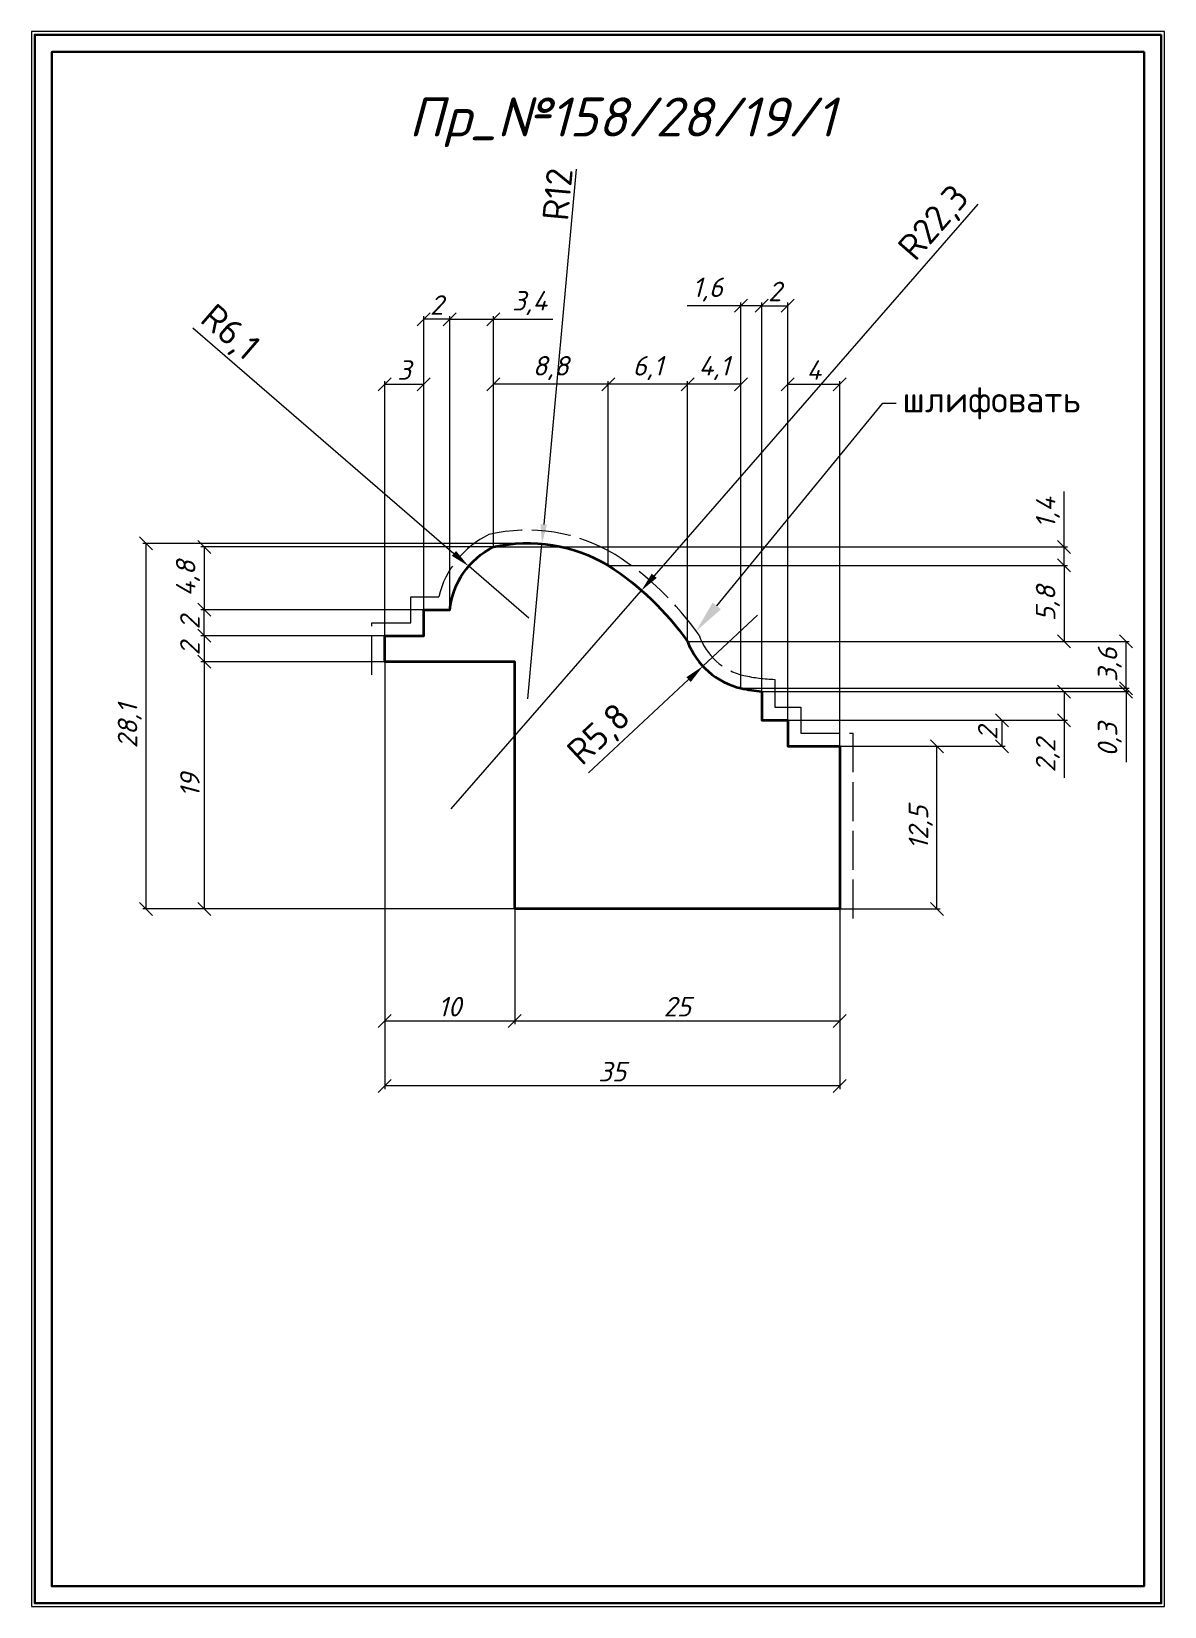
# Model space of a CAD drawing. Header units: millimetres. Extents: x -110 to -22, y -1428 to -1307.
import ezdxf
from ezdxf import colors
from ezdxf.entities.mleader import LeaderData, LeaderLine
from ezdxf.math import Vec2, Vec3

# ---------------------------------------------------------------- set-up
doc = ezdxf.new("R2010")
doc.units = ezdxf.units.MM
doc.linetypes.add('ACAD_ISO02W100', pattern=[15, 12, -3])
doc.layers.get('0').update_dxf_attribs({"lineweight": 13})
for name, color, linetype, lineweight in [('Пр_№158_1', 1, 'Continuous', 35), ('служебный слой ЛИНИИ ПУНКТИРНЫЕ', 7, 'ACAD_ISO02W100', 13), ('служебный слой НАДПИСИ', 7, 'Continuous', 13), ('служебный слой РАЗМЕРЫ', 7, 'Continuous', 9), ('служебный слой ШТАМП', 7, 'Continuous', 30)]:
    doc.layers.add(name, color=color, linetype=linetype, lineweight=lineweight)
doc.styles.add('ЕСКД', font='isocpeur.ttf', dxfattribs={"oblique": 15})
doc.styles.add('ЕСКД штамп_текст', font='isocpeur.ttf')
doc.dimstyles.new('ЕСКД', dxfattribs={"dimtxt": 3.5, "dimasz": 2.5, "dimexe": 0.25, "dimexo": 0, "dimgap": 0.35, "dimtad": 1, "dimdec": 1, "dimzin": 9, "dimtxsty": 'ЕСКД', "dimblk": 'OBLIQUE', "dimcen": 0, "dimclrd": 256, "dimclre": 256, "dimclrt": 256, "dimadec": 1, "dimazin": 0, "dimtfac": 1, "dimtdec": 1, "dimtmove": 0, "dimatfit": 3, "dimldrblk": 'DOTSMALL', "dimfxl": 1, "dimlwd": -1, "dimlwe": -1, "dimarcsym": 0})
doc.dimstyles.new('ЕСКД$4', dxfattribs={"dimtxt": 3.5, "dimasz": 2.5, "dimexe": 0.25, "dimexo": 0, "dimgap": 0.35, "dimtad": 1, "dimtoh": 1, "dimdec": 1, "dimzin": 9, "dimtxsty": 'ЕСКД', "dimblk1": 'OBLIQUE', "dimsah": 1, "dimcen": 0, "dimse1": 1, "dimclrd": 256, "dimclre": 256, "dimclrt": 256, "dimadec": 1, "dimazin": 0, "dimtfac": 1, "dimtdec": 1, "dimtofl": 0, "dimtmove": 0, "dimatfit": 3, "dimldrblk": 'DOTSMALL', "dimfxl": 1, "dimlwd": -1, "dimlwe": -1, "dimarcsym": 2})

# ---------------------------------------------------------------- blocks, each defined once
blk = doc.blocks.new('_OBLIQUE')
at = {"color": 0, "linetype": 'ByBlock'}
blk.add_line((-0.5, -0.5), (0.5, 0.5), dxfattribs=at)
blk = doc.blocks.new('*D30')
at = {"layer": 'Defpoints', "color": 0, "transparency": 16777216}
for p in [(-100.69, -1346.73), (-70.6, -1346.73), (-72.34, -1374.83)]:
    blk.add_point(p, dxfattribs=at)
at = {"layer": 'служебный слой РАЗМЕРЫ', "transparency": 16777216}
for p, q in [((-70.6, -1346.73), (-100.94, -1346.73)), ((-100.69, -1374.83), (-100.69, -1346.73)), ((-72.34, -1374.83), (-100.94, -1374.83))]:
    blk.add_line(p, q, dxfattribs=at)
for p, rotation in [((-100.69, -1346.73), 90), ((-100.69, -1374.83), 270)]:
    blk.add_blockref('_OBLIQUE', p, dxfattribs=dict(at, rotation=rotation))
at = {"layer": 'служебный слой РАЗМЕРЫ', "transparency": 16777216, "insert": (-101.94, -1360.78), "char_height": 1.5, "attachment_point": 5, "rotation": 90, "style": 'ЕСКД'}
blk.add_mtext('28,1', dxfattribs=at)
blk = doc.blocks.new('_DotSmall')
at = {"color": 0, "linetype": 'ByBlock', "lineweight": -3, "const_width": 0.5}
blk.add_lwpolyline([(-0.0625, 0, 1), (0.0625, 0, 1)], format="xyb", close=True, dxfattribs=at)
blk = doc.blocks.new('*D29')
at = {"layer": 'Defpoints', "color": 0, "transparency": 16777216}
for p in [(-53.66, -1352.25), (-57.87, -1356.17)]:
    blk.add_point(p, dxfattribs=at)
at = {"layer": 'служебный слой РАЗМЕРЫ', "transparency": 16777216}
for p, q in [((-53.66, -1352.25), (-57.87, -1356.17)), ((-66.66, -1364.36), (-58.97, -1357.19))]:
    blk.add_line(p, q, dxfattribs=at)
blk.add_solid([(-59.14, -1357.01), (-58.8, -1357.38), (-57.87, -1356.17)], dxfattribs=at)
at = {"layer": 'служебный слой РАЗМЕРЫ', "transparency": 16777216, "insert": (-65.75, -1361.53), "char_height": 2, "attachment_point": 5, "rotation": 42.9776, "style": 'ЕСКД штамп_текст'}
blk.add_mtext('R5,8', dxfattribs=at)
blk = doc.blocks.new('*D28')
at = {"layer": 'Defpoints', "color": 0, "transparency": 16777216}
for p in [(-62.6, -1350.35), (-77.22, -1367.14)]:
    blk.add_point(p, dxfattribs=at)
at = {"layer": 'служебный слой РАЗМЕРЫ', "transparency": 16777216}
for p, q in [((-36.73, -1320.63), (-61.61, -1349.21)), ((-77.22, -1367.14), (-62.6, -1350.35))]:
    blk.add_line(p, q, dxfattribs=at)
blk.add_solid([(-61.8, -1349.05), (-61.42, -1349.38), (-62.6, -1350.35)], dxfattribs=at)
at = {"layer": 'служебный слой РАЗМЕРЫ', "transparency": 16777216, "insert": (-39.99, -1322.17), "char_height": 2, "attachment_point": 5, "rotation": 48.9569, "style": 'ЕСКД штамп_текст'}
blk.add_mtext('R22,3', dxfattribs=at)
blk = doc.blocks.new('*D27')
at = {"layer": 'Defpoints', "color": 0, "transparency": 16777216}
for p in [(-70.25, -1346.76), (-71.34, -1358.69)]:
    blk.add_point(p, dxfattribs=at)
at = {"layer": 'служебный слой РАЗМЕРЫ', "transparency": 16777216}
for p, q in [((-67.62, -1317.95), (-70.11, -1345.26)), ((-71.34, -1358.69), (-70.25, -1346.76))]:
    blk.add_line(p, q, dxfattribs=at)
blk.add_solid([(-70.36, -1345.24), (-69.86, -1345.28), (-70.25, -1346.76)], dxfattribs=at)
at = {"layer": 'служебный слой РАЗМЕРЫ', "transparency": 16777216, "insert": (-69.05, -1319.88), "char_height": 2, "attachment_point": 5, "rotation": 84.7798, "style": 'ЕСКД штамп_текст'}
blk.add_mtext('R12', dxfattribs=at)
blk = doc.blocks.new('*D26')
at = {"layer": 'Defpoints', "color": 0, "transparency": 16777216}
for p in [(-75.88, -1348.48), (-71.25, -1352.48)]:
    blk.add_point(p, dxfattribs=at)
at = {"layer": 'служебный слой РАЗМЕРЫ', "transparency": 16777216}
for p, q in [((-97.09, -1330.14), (-77.02, -1347.5)), ((-71.25, -1352.48), (-75.88, -1348.48))]:
    blk.add_line(p, q, dxfattribs=at)
blk.add_solid([(-76.85, -1347.31), (-77.18, -1347.68), (-75.88, -1348.48)], dxfattribs=at)
at = {"layer": 'служебный слой РАЗМЕРЫ', "transparency": 16777216, "insert": (-94.33, -1330.62), "char_height": 2, "attachment_point": 5, "rotation": 319.1655, "style": 'ЕСКД штамп_текст'}
blk.add_mtext('R6,1', dxfattribs=at)
blk = doc.blocks.new('*D8')
at = {"layer": 'Defpoints', "color": 0, "transparency": 16777216}
for p in [(-54.94, -1357.86), (-53.34, -1358.12), (-25.33, -1358.12)]:
    blk.add_point(p, dxfattribs=at)
at = {"layer": 'служебный слой РАЗМЕРЫ', "transparency": 16777216}
for p, q in [((-25.33, -1357.86), (-25.33, -1356.86)), ((-54.94, -1357.86), (-25.08, -1357.86)), ((-53.34, -1358.12), (-25.08, -1358.12)), ((-25.33, -1357.86), (-25.33, -1358.12)), ((-25.33, -1358.12), (-25.33, -1363.55))]:
    blk.add_line(p, q, dxfattribs=at)
for p, rotation in [((-25.33, -1357.86), 270), ((-25.33, -1358.12), 90)]:
    blk.add_blockref('_OBLIQUE', p, dxfattribs=dict(at, rotation=rotation))
at = {"layer": 'служебный слой РАЗМЕРЫ', "transparency": 16777216, "insert": (-26.58, -1361.83), "char_height": 1.5, "attachment_point": 5, "rotation": 90, "style": 'ЕСКД'}
blk.add_mtext('0,3', dxfattribs=at)
blk = doc.blocks.new('*D25')
at = {"layer": 'Defpoints', "color": 0, "transparency": 16777216}
for p in [(-82.34, -1355.83), (-96.22, -1374.83), (-72.34, -1374.83)]:
    blk.add_point(p, dxfattribs=at)
at = {"layer": 'служебный слой РАЗМЕРЫ', "transparency": 16777216}
for p, q in [((-82.34, -1355.83), (-96.47, -1355.83)), ((-96.22, -1355.83), (-96.22, -1374.83)), ((-72.34, -1374.83), (-96.47, -1374.83))]:
    blk.add_line(p, q, dxfattribs=at)
for p, rotation in [((-96.22, -1355.83), 90), ((-96.22, -1374.83), 270)]:
    blk.add_blockref('_OBLIQUE', p, dxfattribs=dict(at, rotation=rotation))
at = {"layer": 'служебный слой РАЗМЕРЫ', "transparency": 16777216, "insert": (-97.32, -1365.33), "char_height": 1.5, "attachment_point": 5, "rotation": 90, "style": 'ЕСКД'}
blk.add_mtext('19', dxfattribs=at)
blk = doc.blocks.new('*D24')
at = {"layer": 'Defpoints', "color": 0, "transparency": 16777216}
for p in [(-82.34, -1353.83), (-96.22, -1355.83), (-82.34, -1355.83)]:
    blk.add_point(p, dxfattribs=at)
at = {"layer": 'служебный слой РАЗМЕРЫ', "transparency": 16777216}
for p, q in [((-82.34, -1353.83), (-96.47, -1353.83)), ((-96.22, -1353.83), (-96.22, -1355.83)), ((-82.34, -1355.83), (-96.47, -1355.83))]:
    blk.add_line(p, q, dxfattribs=at)
for p, rotation in [((-96.22, -1353.83), 90), ((-96.22, -1355.83), 270)]:
    blk.add_blockref('_OBLIQUE', p, dxfattribs=dict(at, rotation=rotation))
at = {"layer": 'служебный слой РАЗМЕРЫ', "transparency": 16777216, "insert": (-97.32, -1354.83), "char_height": 1.5, "attachment_point": 5, "rotation": 90, "style": 'ЕСКД'}
blk.add_mtext('2', dxfattribs=at)
blk = doc.blocks.new('*D7')
at = {"layer": 'Defpoints', "color": 0, "transparency": 16777216}
for p in [(-96.22, -1351.83), (-79.34, -1351.83), (-79.34, -1353.83)]:
    blk.add_point(p, dxfattribs=at)
at = {"layer": 'служебный слой РАЗМЕРЫ', "transparency": 16777216}
for p, q in [((-79.34, -1351.83), (-96.47, -1351.83)), ((-96.22, -1353.83), (-96.22, -1351.83)), ((-79.34, -1353.83), (-96.47, -1353.83))]:
    blk.add_line(p, q, dxfattribs=at)
for p, rotation in [((-96.22, -1351.83), 90), ((-96.22, -1353.83), 270)]:
    blk.add_blockref('_OBLIQUE', p, dxfattribs=dict(at, rotation=rotation))
at = {"layer": 'служебный слой РАЗМЕРЫ', "transparency": 16777216, "insert": (-97.32, -1352.83), "char_height": 1.5, "attachment_point": 5, "rotation": 90, "style": 'ЕСКД'}
blk.add_mtext('2', dxfattribs=at)
blk = doc.blocks.new('*D23')
at = {"layer": 'Defpoints', "color": 0, "transparency": 16777216}
for p in [(-73.98, -1347), (-96.22, -1351.83), (-77.34, -1351.83)]:
    blk.add_point(p, dxfattribs=at)
at = {"layer": 'служебный слой РАЗМЕРЫ', "transparency": 16777216}
for p, q in [((-73.98, -1347), (-96.47, -1347)), ((-96.22, -1347), (-96.22, -1351.83)), ((-77.34, -1351.83), (-96.47, -1351.83))]:
    blk.add_line(p, q, dxfattribs=at)
for p, rotation in [((-96.22, -1347), 90), ((-96.22, -1351.83), 270)]:
    blk.add_blockref('_OBLIQUE', p, dxfattribs=dict(at, rotation=rotation))
at = {"layer": 'служебный слой РАЗМЕРЫ', "transparency": 16777216, "insert": (-97.47, -1349.42), "char_height": 1.5, "attachment_point": 5, "rotation": 90, "style": 'ЕСКД'}
blk.add_mtext('4,8', dxfattribs=at)
blk = doc.blocks.new('*D22')
at = {"layer": 'Defpoints', "color": 0, "transparency": 16777216}
for p in [(-73.98, -1347), (-30.09, -1347), (-65.15, -1348.42)]:
    blk.add_point(p, dxfattribs=at)
at = {"layer": 'служебный слой РАЗМЕРЫ', "transparency": 16777216}
for p, q in [((-30.09, -1347), (-30.09, -1342.72)), ((-73.98, -1347), (-29.84, -1347)), ((-30.09, -1348.42), (-30.09, -1347)), ((-65.15, -1348.42), (-29.84, -1348.42))]:
    blk.add_line(p, q, dxfattribs=at)
for p, rotation in [((-30.09, -1347), 90), ((-30.09, -1348.42), 270)]:
    blk.add_blockref('_OBLIQUE', p, dxfattribs=dict(at, rotation=rotation))
at = {"layer": 'служебный слой РАЗМЕРЫ', "transparency": 16777216, "insert": (-31.34, -1344.36), "char_height": 1.5, "attachment_point": 5, "rotation": 90, "style": 'ЕСКД'}
blk.add_mtext('1,4', dxfattribs=at)
blk = doc.blocks.new('*D21')
at = {"layer": 'Defpoints', "color": 0, "transparency": 16777216}
for p in [(-65.15, -1348.42), (-59.05, -1354.26), (-30.09, -1354.26)]:
    blk.add_point(p, dxfattribs=at)
at = {"layer": 'служебный слой РАЗМЕРЫ', "transparency": 16777216}
for p, q in [((-65.15, -1348.42), (-29.84, -1348.42)), ((-30.09, -1348.42), (-30.09, -1354.26)), ((-59.05, -1354.26), (-29.84, -1354.26))]:
    blk.add_line(p, q, dxfattribs=at)
for p, rotation in [((-30.09, -1348.42), 90), ((-30.09, -1354.26), 270)]:
    blk.add_blockref('_OBLIQUE', p, dxfattribs=dict(at, rotation=rotation))
at = {"layer": 'служебный слой РАЗМЕРЫ', "transparency": 16777216, "insert": (-31.34, -1351.34), "char_height": 1.5, "attachment_point": 5, "rotation": 90, "style": 'ЕСКД'}
blk.add_mtext('5,8', dxfattribs=at)
blk = doc.blocks.new('*D20')
at = {"layer": 'Defpoints', "color": 0, "transparency": 16777216}
for p in [(-59.05, -1354.26), (-25.33, -1354.26), (-54.94, -1357.86)]:
    blk.add_point(p, dxfattribs=at)
at = {"layer": 'служебный слой РАЗМЕРЫ', "transparency": 16777216}
for p, q in [((-59.05, -1354.26), (-25.08, -1354.26)), ((-25.33, -1357.86), (-25.33, -1354.26)), ((-54.94, -1357.86), (-25.08, -1357.86))]:
    blk.add_line(p, q, dxfattribs=at)
for p, rotation in [((-25.33, -1354.26), 90), ((-25.33, -1357.86), 270)]:
    blk.add_blockref('_OBLIQUE', p, dxfattribs=dict(at, rotation=rotation))
at = {"layer": 'служебный слой РАЗМЕРЫ', "transparency": 16777216, "insert": (-26.58, -1356.06), "char_height": 1.5, "attachment_point": 5, "rotation": 90, "style": 'ЕСКД'}
blk.add_mtext('3,6', dxfattribs=at)
blk = doc.blocks.new('*D19')
at = {"layer": 'Defpoints', "color": 0, "transparency": 16777216}
for p in [(-53.34, -1358.12), (-51.34, -1360.33), (-30.09, -1360.33)]:
    blk.add_point(p, dxfattribs=at)
at = {"layer": 'служебный слой РАЗМЕРЫ', "transparency": 16777216}
for p, q in [((-53.34, -1358.12), (-29.84, -1358.12)), ((-30.09, -1358.12), (-30.09, -1360.33)), ((-51.34, -1360.33), (-29.84, -1360.33)), ((-30.09, -1360.33), (-30.09, -1364.76))]:
    blk.add_line(p, q, dxfattribs=at)
for p, rotation in [((-30.09, -1358.12), 90), ((-30.09, -1360.33), 270)]:
    blk.add_blockref('_OBLIQUE', p, dxfattribs=dict(at, rotation=rotation))
at = {"layer": 'служебный слой РАЗМЕРЫ', "transparency": 16777216, "insert": (-31.34, -1363.05), "char_height": 1.5, "attachment_point": 5, "rotation": 90, "style": 'ЕСКД'}
blk.add_mtext('2,2', dxfattribs=at)
blk = doc.blocks.new('*D18')
at = {"layer": 'Defpoints', "color": 0, "transparency": 16777216}
for p in [(-51.34, -1360.33), (-47.34, -1362.33), (-34.87, -1362.33)]:
    blk.add_point(p, dxfattribs=at)
at = {"layer": 'служебный слой РАЗМЕРЫ', "transparency": 16777216}
for p, q in [((-51.34, -1360.33), (-34.62, -1360.33)), ((-34.87, -1360.33), (-34.87, -1362.33)), ((-47.34, -1362.33), (-34.62, -1362.33))]:
    blk.add_line(p, q, dxfattribs=at)
for p, rotation in [((-34.87, -1360.33), 90), ((-34.87, -1362.33), 270)]:
    blk.add_blockref('_OBLIQUE', p, dxfattribs=dict(at, rotation=rotation))
at = {"layer": 'служебный слой РАЗМЕРЫ', "transparency": 16777216, "insert": (-35.97, -1361.33), "char_height": 1.5, "attachment_point": 5, "rotation": 90, "style": 'ЕСКД'}
blk.add_mtext('2', dxfattribs=at)
blk = doc.blocks.new('*D17')
at = {"layer": 'Defpoints', "color": 0, "transparency": 16777216}
for p in [(-47.34, -1362.33), (-39.87, -1362.33), (-47.34, -1374.83)]:
    blk.add_point(p, dxfattribs=at)
at = {"layer": 'служебный слой РАЗМЕРЫ', "transparency": 16777216}
for p, q in [((-47.34, -1362.33), (-39.62, -1362.33)), ((-39.87, -1374.83), (-39.87, -1362.33)), ((-47.34, -1374.83), (-39.62, -1374.83))]:
    blk.add_line(p, q, dxfattribs=at)
for p, rotation in [((-39.87, -1362.33), 90), ((-39.87, -1374.83), 270)]:
    blk.add_blockref('_OBLIQUE', p, dxfattribs=dict(at, rotation=rotation))
at = {"layer": 'служебный слой РАЗМЕРЫ', "transparency": 16777216, "insert": (-41.12, -1368.58), "char_height": 1.5, "attachment_point": 5, "rotation": 90, "style": 'ЕСКД'}
blk.add_mtext('12,5', dxfattribs=at)
blk = doc.blocks.new('*D6')
at = {"layer": 'Defpoints', "color": 0, "transparency": 16777216}
for p in [(-51.34, -1328.45), (-53.34, -1358.12), (-51.34, -1360.33)]:
    blk.add_point(p, dxfattribs=at)
at = {"layer": 'служебный слой РАЗМЕРЫ', "transparency": 16777216}
for p, q in [((-53.34, -1358.12), (-53.34, -1328.2)), ((-53.34, -1328.45), (-51.34, -1328.45)), ((-51.34, -1360.33), (-51.34, -1328.2))]:
    blk.add_line(p, q, dxfattribs=at)
at = {"layer": 'служебный слой РАЗМЕРЫ', "transparency": 16777216, "rotation": 180}
blk.add_blockref('_OBLIQUE', (-53.34, -1328.45), dxfattribs=at)
at = {"layer": 'служебный слой РАЗМЕРЫ', "transparency": 16777216}
blk.add_blockref('_OBLIQUE', (-51.34, -1328.45), dxfattribs=at)
at = {"layer": 'служебный слой РАЗМЕРЫ', "transparency": 16777216, "insert": (-52.34, -1327.35), "char_height": 1.5, "attachment_point": 5, "style": 'ЕСКД'}
blk.add_mtext('2', dxfattribs=at)
blk = doc.blocks.new('*D5')
at = {"layer": 'Defpoints', "color": 0, "transparency": 16777216}
for p in [(-54.94, -1328.45), (-54.94, -1357.86), (-53.34, -1358.12)]:
    blk.add_point(p, dxfattribs=at)
at = {"layer": 'служебный слой РАЗМЕРЫ', "transparency": 16777216}
for p, q in [((-54.94, -1328.45), (-59.07, -1328.45)), ((-54.94, -1357.86), (-54.94, -1328.2)), ((-53.34, -1328.45), (-54.94, -1328.45)), ((-53.34, -1358.12), (-53.34, -1328.2))]:
    blk.add_line(p, q, dxfattribs=at)
at = {"layer": 'служебный слой РАЗМЕРЫ', "transparency": 16777216, "rotation": 180}
blk.add_blockref('_OBLIQUE', (-54.94, -1328.45), dxfattribs=at)
at = {"layer": 'служебный слой РАЗМЕРЫ', "transparency": 16777216}
blk.add_blockref('_OBLIQUE', (-53.34, -1328.45), dxfattribs=at)
at = {"layer": 'служебный слой РАЗМЕРЫ', "transparency": 16777216, "insert": (-57.5, -1327.2), "char_height": 1.5, "attachment_point": 5, "style": 'ЕСКД'}
blk.add_mtext('1,6', dxfattribs=at)
blk = doc.blocks.new('*D15')
at = {"layer": 'Defpoints', "color": 0, "transparency": 16777216}
for p in [(-59.05, -1334.49), (-59.05, -1354.26), (-54.94, -1357.86)]:
    blk.add_point(p, dxfattribs=at)
at = {"layer": 'служебный слой РАЗМЕРЫ', "transparency": 16777216}
for p, q in [((-59.05, -1354.26), (-59.05, -1334.24)), ((-54.94, -1334.49), (-59.05, -1334.49)), ((-54.94, -1357.86), (-54.94, -1334.24))]:
    blk.add_line(p, q, dxfattribs=at)
at = {"layer": 'служебный слой РАЗМЕРЫ', "transparency": 16777216, "rotation": 180}
blk.add_blockref('_OBLIQUE', (-59.05, -1334.49), dxfattribs=at)
at = {"layer": 'служебный слой РАЗМЕРЫ', "transparency": 16777216}
blk.add_blockref('_OBLIQUE', (-54.94, -1334.49), dxfattribs=at)
at = {"layer": 'служебный слой РАЗМЕРЫ', "transparency": 16777216, "insert": (-57, -1333.24), "char_height": 1.5, "attachment_point": 5, "style": 'ЕСКД'}
blk.add_mtext('4,1', dxfattribs=at)
blk = doc.blocks.new('*D14')
at = {"layer": 'Defpoints', "color": 0, "transparency": 16777216}
for p in [(-65.15, -1334.49), (-65.15, -1348.42), (-59.05, -1354.26)]:
    blk.add_point(p, dxfattribs=at)
at = {"layer": 'служебный слой РАЗМЕРЫ', "transparency": 16777216}
for p, q in [((-65.15, -1348.42), (-65.15, -1334.24)), ((-59.05, -1334.49), (-65.15, -1334.49)), ((-59.05, -1354.26), (-59.05, -1334.24))]:
    blk.add_line(p, q, dxfattribs=at)
at = {"layer": 'служебный слой РАЗМЕРЫ', "transparency": 16777216, "rotation": 180}
blk.add_blockref('_OBLIQUE', (-65.15, -1334.49), dxfattribs=at)
at = {"layer": 'служебный слой РАЗМЕРЫ', "transparency": 16777216}
blk.add_blockref('_OBLIQUE', (-59.05, -1334.49), dxfattribs=at)
at = {"layer": 'служебный слой РАЗМЕРЫ', "transparency": 16777216, "insert": (-62.1, -1333.24), "char_height": 1.5, "attachment_point": 5, "style": 'ЕСКД'}
blk.add_mtext('6,1', dxfattribs=at)
blk = doc.blocks.new('*D4')
at = {"layer": 'Defpoints', "color": 0, "transparency": 16777216}
for p in [(-73.98, -1329.49), (-73.98, -1347), (-77.34, -1351.83)]:
    blk.add_point(p, dxfattribs=at)
at = {"layer": 'служебный слой РАЗМЕРЫ', "transparency": 16777216}
for p, q in [((-77.34, -1351.83), (-77.34, -1329.24)), ((-77.34, -1329.49), (-73.98, -1329.49)), ((-73.98, -1347), (-73.98, -1329.24)), ((-73.98, -1329.49), (-69.4, -1329.49))]:
    blk.add_line(p, q, dxfattribs=at)
at = {"layer": 'служебный слой РАЗМЕРЫ', "transparency": 16777216, "rotation": 180}
blk.add_blockref('_OBLIQUE', (-77.34, -1329.49), dxfattribs=at)
at = {"layer": 'служебный слой РАЗМЕРЫ', "transparency": 16777216}
blk.add_blockref('_OBLIQUE', (-73.98, -1329.49), dxfattribs=at)
at = {"layer": 'служебный слой РАЗМЕРЫ', "transparency": 16777216, "insert": (-71.19, -1328.24), "char_height": 1.5, "attachment_point": 5, "style": 'ЕСКД'}
blk.add_mtext('3,4', dxfattribs=at)
blk = doc.blocks.new('*D13')
at = {"layer": 'Defpoints', "color": 0, "transparency": 16777216}
for p in [(-73.98, -1334.49), (-73.98, -1347), (-65.15, -1348.42)]:
    blk.add_point(p, dxfattribs=at)
at = {"layer": 'служебный слой РАЗМЕРЫ', "transparency": 16777216}
for p, q in [((-73.98, -1347), (-73.98, -1334.24)), ((-65.15, -1334.49), (-73.98, -1334.49)), ((-65.15, -1348.42), (-65.15, -1334.24))]:
    blk.add_line(p, q, dxfattribs=at)
at = {"layer": 'служебный слой РАЗМЕРЫ', "transparency": 16777216, "rotation": 180}
blk.add_blockref('_OBLIQUE', (-73.98, -1334.49), dxfattribs=at)
at = {"layer": 'служебный слой РАЗМЕРЫ', "transparency": 16777216}
blk.add_blockref('_OBLIQUE', (-65.15, -1334.49), dxfattribs=at)
at = {"layer": 'служебный слой РАЗМЕРЫ', "transparency": 16777216, "insert": (-69.57, -1333.24), "char_height": 1.5, "attachment_point": 5, "style": 'ЕСКД'}
blk.add_mtext('8,8', dxfattribs=at)
blk = doc.blocks.new('*D12')
at = {"layer": 'Defpoints', "color": 0, "transparency": 16777216}
for p in [(-79.34, -1329.49), (-79.34, -1351.83), (-77.34, -1351.83)]:
    blk.add_point(p, dxfattribs=at)
at = {"layer": 'служебный слой РАЗМЕРЫ', "transparency": 16777216}
for p, q in [((-79.34, -1351.83), (-79.34, -1329.24)), ((-77.34, -1329.49), (-79.34, -1329.49)), ((-77.34, -1351.83), (-77.34, -1329.24))]:
    blk.add_line(p, q, dxfattribs=at)
at = {"layer": 'служебный слой РАЗМЕРЫ', "transparency": 16777216, "rotation": 180}
blk.add_blockref('_OBLIQUE', (-79.34, -1329.49), dxfattribs=at)
at = {"layer": 'служебный слой РАЗМЕРЫ', "transparency": 16777216}
blk.add_blockref('_OBLIQUE', (-77.34, -1329.49), dxfattribs=at)
at = {"layer": 'служебный слой РАЗМЕРЫ', "transparency": 16777216, "insert": (-78.34, -1328.39), "char_height": 1.5, "attachment_point": 5, "style": 'ЕСКД'}
blk.add_mtext('2', dxfattribs=at)
blk = doc.blocks.new('*D3')
at = {"layer": 'Defpoints', "color": 0, "transparency": 16777216}
for p in [(-82.34, -1355.83), (-47.34, -1374.83), (-82.34, -1388.45)]:
    blk.add_point(p, dxfattribs=at)
at = {"layer": 'служебный слой РАЗМЕРЫ', "transparency": 16777216}
for p, q in [((-82.34, -1355.83), (-82.34, -1388.7)), ((-47.34, -1374.83), (-47.34, -1388.7)), ((-47.34, -1388.45), (-82.34, -1388.45))]:
    blk.add_line(p, q, dxfattribs=at)
at = {"layer": 'служебный слой РАЗМЕРЫ', "transparency": 16777216, "rotation": 180}
blk.add_blockref('_OBLIQUE', (-82.34, -1388.45), dxfattribs=at)
at = {"layer": 'служебный слой РАЗМЕРЫ', "transparency": 16777216}
blk.add_blockref('_OBLIQUE', (-47.34, -1388.45), dxfattribs=at)
at = {"layer": 'служебный слой РАЗМЕРЫ', "transparency": 16777216, "insert": (-64.84, -1387.35), "char_height": 1.5, "attachment_point": 5, "style": 'ЕСКД'}
blk.add_mtext('35', dxfattribs=at)

msp = doc.modelspace()

# ---------------------------------------------------------------- linework, layer by layer
at = {"layer": 'Пр_№158_1'}
msp.add_lwpolyline([(-53.34, -1358.12), (-53.34, -1360.33), (-51.34, -1360.33), (-51.34, -1360.33), (-51.34, -1362.33), (-47.34, -1362.33), (-47.34, -1374.83), (-72.34, -1374.83), (-72.34, -1355.83), (-82.34, -1355.83), (-82.34, -1353.83), (-79.34, -1353.83), (-79.34, -1351.83), (-77.34, -1351.83, -0.256143), (-73.98, -1347, -0.19348), (-65.15, -1348.42, -0.09564), (-59.05, -1354.26, 0.252579), (-54.94, -1357.86, 0.031086)], format="xyb", close=True, dxfattribs=at)
at = {"layer": 'служебный слой ЛИНИИ ПУНКТИРНЫЕ', "ltscale": 0.25}
msp.add_lwpolyline([(-83.34, -1356.83), (-83.34, -1352.83), (-80.34, -1352.83), (-80.34, -1350.83), (-78.18, -1350.83, -0.226948), (-74.32, -1346.05, -0.196152), (-64.62, -1347.58, -0.097304), (-58.16, -1353.79, 0.259473), (-54.72, -1356.88, 0.04979), (-52.34, -1357.18), (-52.34, -1359.33), (-50.34, -1359.33), (-50.34, -1361.33), (-46.34, -1361.33), (-46.34, -1375.83)], format="xyb", dxfattribs=at)
at = {"layer": 'служебный слой ШТАМП', "color": 6, "lineweight": 5, "ltscale": 100}
msp.add_lwpolyline([(-22.37, -1307.36), (-109.5, -1307.36), (-109.5, -1428.48), (-22.37, -1428.48)], close=True, dxfattribs=at)
at = {"layer": 'служебный слой ШТАМП', "ltscale": 100}
for points in [[(-22.62, -1307.61), (-109.25, -1307.61), (-109.25, -1428.23), (-22.62, -1428.23)], [(-23.94, -1308.92), (-107.94, -1308.92), (-107.94, -1426.92), (-23.94, -1426.92)]]:
    msp.add_lwpolyline(points, close=True, dxfattribs=at)

# ---------------------------------------------------------------- texts
at = {"layer": 'служебный слой НАДПИСИ', "style": 'ЕСКД', "oblique": 15}
msp.add_text('Пр_№158/28/19/1', height=3, dxfattribs=at).set_placement((-80.49, -1315.43))

# ---------------------------------------------------------------- dimensions: what is measured, and where the dimension line sits
at = {"layer": 'служебный слой РАЗМЕРЫ'}
for center, mpoint, picture, middle in [((-71.34, -1358.69), (-70.25, -1346.76), '*D27', (-67.8, -1319.99)), ((-77.22, -1367.14), (-62.6, -1350.35), '*D28', (-38.9, -1323.12)), ((-71.25, -1352.48), (-75.88, -1348.48), '*D26', (-95.28, -1331.71)), ((-53.66, -1352.25), (-57.87, -1356.17), '*D29', (-64.76, -1362.59))]:
    dim = msp.add_radius_dim(center=center, mpoint=mpoint, dimstyle='ЕСКД$4', override={"dimtxt": 2, "dimasz": 1.5, "dimgap": 0.25, "dimtoh": 0, "dimtxsty": 'ЕСКД штамп_текст', "dimblk1": 'OBLIQUE', "dimsah": 1, "dimse1": 1, "dimsd1": 0, "dimsd2": 0, "dimtofl": 1, "dimarcsym": 0}, dxfattribs=at)
    dim.commit()
    dim.dimension.update_dxf_attribs({"geometry": picture, "text_midpoint": middle, "dimtype": 132})
for base, p1, p2, picture, middle in [((-54.94, -1328.45), (-53.34, -1358.12), (-54.94, -1357.86), '*D5', (-57.5, -1327.2)), ((-79.34, -1329.49), (-77.34, -1351.83), (-79.34, -1351.83), '*D12', (-78.34, -1328.39)), ((-73.98, -1329.49), (-77.34, -1351.83), (-73.98, -1347), '*D4', (-71.19, -1328.24)), ((-51.34, -1328.45), (-53.34, -1358.12), (-51.34, -1360.33), '*D6', (-52.34, -1327.35)), ((-73.98, -1334.49), (-65.15, -1348.42), (-73.98, -1347), '*D13', (-69.57, -1333.24)), ((-65.15, -1334.49), (-59.05, -1354.26), (-65.15, -1348.42), '*D14', (-62.1, -1333.24)), ((-59.05, -1334.49), (-54.94, -1357.86), (-59.05, -1354.26), '*D15', (-57, -1333.24)), ((-82.34, -1388.45), (-47.34, -1374.83), (-82.34, -1355.83), '*D3', (-64.84, -1387.35))]:
    dim = msp.add_linear_dim(base=base, p1=p1, p2=p2, dimstyle='ЕСКД', override={"dimtxt": 1.5, "dimasz": 1}, dxfattribs=at)
    dim.commit()
    dim.dimension.update_dxf_attribs({"geometry": picture, "text_midpoint": middle})
for base, p1, p2 in [((-79.34, -1334.49), (-82.34, -1353.83), (-79.34, -1351.83)), ((-47.34, -1334.49), (-51.34, -1360.33), (-47.34, -1362.33)), ((-72.34, -1383.45), (-82.34, -1355.83), (-72.34, -1374.83)), ((-47.34, -1383.45), (-72.34, -1374.83), (-47.34, -1374.83))]:
    msp.add_linear_dim(base=base, p1=p1, p2=p2, dimstyle='ЕСКД', override={"dimtxt": 1.5, "dimasz": 1}, dxfattribs=at).render()
for base, p1, p2, picture, middle in [((-30.09, -1347), (-65.15, -1348.42), (-73.98, -1347), '*D22', (-31.34, -1344.36)), ((-100.69, -1346.73), (-72.34, -1374.83), (-70.6, -1346.73), '*D30', (-101.94, -1360.78)), ((-96.22, -1351.83), (-73.98, -1347), (-77.34, -1351.83), '*D23', (-97.47, -1349.42)), ((-30.09, -1354.26), (-65.15, -1348.42), (-59.05, -1354.26), '*D21', (-31.34, -1351.34)), ((-96.22, -1351.83), (-79.34, -1353.83), (-79.34, -1351.83), '*D7', (-97.32, -1352.83)), ((-96.22, -1355.83), (-82.34, -1353.83), (-82.34, -1355.83), '*D24', (-97.32, -1354.83)), ((-25.33, -1354.26), (-54.94, -1357.86), (-59.05, -1354.26), '*D20', (-26.58, -1356.06)), ((-96.22, -1374.83), (-82.34, -1355.83), (-72.34, -1374.83), '*D25', (-97.32, -1365.33)), ((-25.33, -1358.12), (-54.94, -1357.86), (-53.34, -1358.12), '*D8', (-26.58, -1361.83)), ((-30.09, -1360.33), (-53.34, -1358.12), (-51.34, -1360.33), '*D19', (-31.34, -1363.05)), ((-34.87, -1362.33), (-51.34, -1360.33), (-47.34, -1362.33), '*D18', (-35.97, -1361.33)), ((-39.87, -1362.33), (-47.34, -1374.83), (-47.34, -1362.33), '*D17', (-41.12, -1368.58))]:
    dim = msp.add_linear_dim(base=base, p1=p1, p2=p2, angle=90, dimstyle='ЕСКД', override={"dimtxt": 1.5, "dimasz": 1}, dxfattribs=at)
    dim.commit()
    dim.dimension.update_dxf_attribs({"geometry": picture, "text_midpoint": middle})

# ---------------------------------------------------------------- leaders
ml = msp.add_multileader_mtext('Standard', dxfattribs=at)
ml.set_content('\\A1;шлифовать', color=256, style='ЕСКД штамп_текст')
ml.set_leader_properties(color=256, linetype='ByLayer', lineweight=-1)
ml.build(insert=Vec2(0, 0))
ml.multileader.update_dxf_attribs({"dogleg_length": 1, "arrow_head_size": 2.5})
ctx = ml.context
ctx.base_point, ctx.char_height, ctx.arrow_head_size, ctx.landing_gap_size, ctx.plane_origin = Vec3(-43.02, -1335.95), 2, 2.5, 0.5, Vec3(37.97, -1313.51)
notes = []
notes.append((ctx, [(1, (1, 1, 0), (-44.02, -1335.95), (1, 0), 1, [(0, [(-58.39, -1353.47)], 0, [])])]))
ctx.mtext.insert, ctx.mtext.flow_direction = Vec3(-42.52, -1334.65), 5
for ctx, leaders in notes:
    for number, flags, end, landing, length, lines in leaders:
        leader = LeaderData()
        leader.index, (leader.has_last_leader_line, leader.has_dogleg_vector, leader.attachment_direction) = number, flags
        leader.last_leader_point, leader.dogleg_vector, leader.dogleg_length = Vec3(end), Vec3(landing), length
        for number, points, colour, breaks in lines:
            line = LeaderLine()
            line.index, line.vertices, line.color, line.breaks = number, Vec3.list(points), colors.encode_raw_color(colour), breaks
            leader.lines.append(line)
        ctx.leaders.append(leader)

doc.saveas('drawing.dxf')
